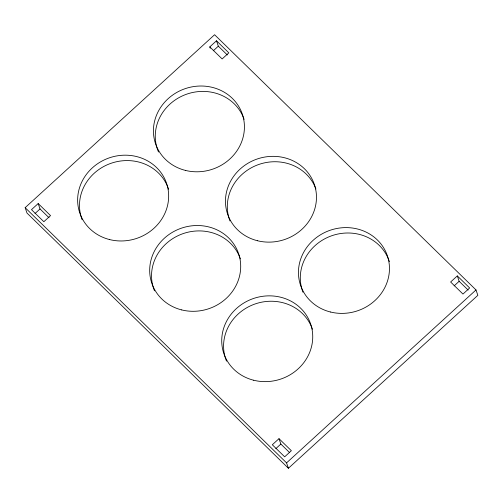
<?xml version="1.0" encoding="UTF-8"?>
<svg xmlns="http://www.w3.org/2000/svg" width="503" height="503" viewBox="0 0 503 503"><rect width="100%" height="100%" fill="white"/><g stroke="black" fill="none" stroke-linecap="round" stroke-linejoin="round"><path stroke-width="0.75" d="M25.15 207.67L214.592 34.732L476.001 289.942L477.85 295.33L288.408 468.268L26.999 213.058L25.15 207.67L286.559 462.873L288.408 468.268M38.184 203.545L31.494 209.65L43.843 221.71L50.533 215.605L38.184 203.545L40.026 208.94L49.011 217.711M209.795 46.892L216.485 40.787L228.834 52.846L222.144 58.945L209.795 46.892L210.26 48.238M35.015 213.517L40.026 208.94M213.316 50.759L218.327 46.182L216.485 40.787M279.008 438.66L272.318 444.765L284.673 456.818L291.356 450.719L279.008 438.66L280.856 444.055L289.275 452.272M457.309 275.902L450.625 282.001L462.974 294.06L469.657 287.955L457.309 275.902L459.157 281.29L468.136 290.061M275.839 448.632L280.856 444.055M454.14 285.867L459.157 281.29M286.559 462.873L476.001 289.942M218.327 46.182L227.312 54.946M229.972 220.943A45.842 42.535 -18.9 0 1 228.601 216.699M228.425 215.988A45.842 42.535 -18.9 0 1 260.485 163.915A45.842 42.535 -18.9 0 1 315.915 189.015M154.471 290.809A45.842 42.535 -18.9 0 1 182.055 233.989A45.842 42.535 -18.9 0 1 240.384 258.894M158.495 151.994A45.842 42.535 -18.9 0 1 185.412 94.627A45.842 42.535 -18.9 0 1 244.118 119.387M82.152 219.786A45.842 42.535 -18.9 0 1 110.767 163.387A45.842 42.535 -18.9 0 1 168.58 189.266M226.513 361.141A45.842 42.535 -18.9 0 1 254.097 304.321A45.842 42.535 -18.9 0 1 312.426 329.226M302.963 292.199A45.842 42.535 -18.9 0 1 331.578 235.8A45.842 42.535 -18.9 0 1 389.391 261.686M257.448 240.736A45.842 42.535 -18.9 0 0 315.356 187.877A45.842 42.535 -18.9 0 0 240.088 169.096A45.842 42.535 -18.9 0 0 257.448 240.736M181.671 309.911A45.842 42.535 -18.9 0 0 239.579 257.052A45.842 42.535 -18.9 0 0 164.311 238.271A45.842 42.535 -18.9 0 0 181.671 309.911M185.412 170.404A45.842 42.535 -18.9 0 0 243.314 117.545A45.842 42.535 -18.9 0 0 168.052 98.764A45.842 42.535 -18.9 0 0 185.412 170.404M109.629 239.579A45.842 42.535 -18.9 0 0 167.537 186.72A45.842 42.535 -18.9 0 0 92.269 167.933A45.842 42.535 -18.9 0 0 109.629 239.579M330.44 311.998A45.842 42.535 -18.9 0 0 388.347 259.139A45.842 42.535 -18.9 0 0 313.08 240.352A45.842 42.535 -18.9 0 0 330.44 311.998M253.713 380.243A45.842 42.535 -18.9 0 0 311.621 327.384A45.842 42.535 -18.9 0 0 236.353 308.603A45.842 42.535 -18.9 0 0 253.713 380.243"/></g></svg>
